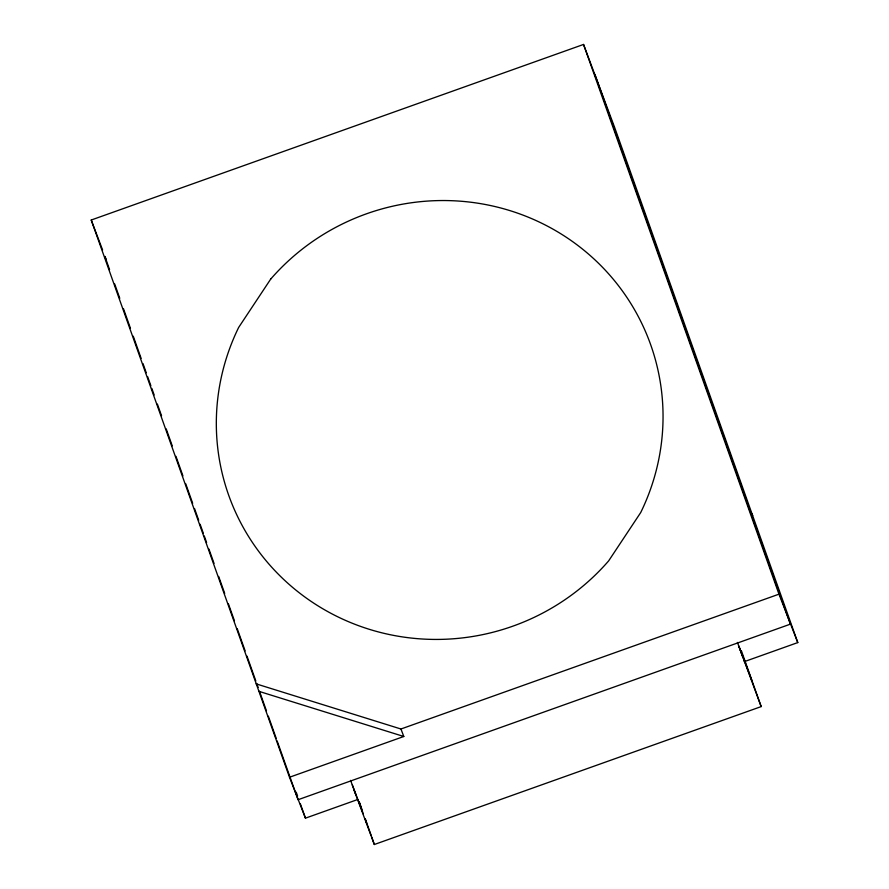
<?xml version="1.0" encoding="UTF-8"?>
<svg xmlns="http://www.w3.org/2000/svg" width="889" height="889" viewBox="0 0 889 889"><rect width="100%" height="100%" fill="white"/><g stroke="black" fill="none" stroke-linecap="round" stroke-linejoin="round"><path stroke-width="1.33" d="M357.7 799.522L305.46 818.158L289.503 777.253L91.223 220.028L583.54 44.45L614.555 127.205L797.777 642.58L744.237 661.672M256.121 683.863L400.95 729.002L778.975 594.174L797.777 642.58M289.503 777.253L403.795 736.492L400.95 729.002M353.844 789.51L374.325 844.506L761.173 706.599L741.459 650.948M258.966 691.353L403.795 736.492M761.151 706.555L737.426 642.436M374.325 844.506L371.735 837.027M751.972 513.731L752.683 515.609M739.115 646.903L751.783 680.263M352.288 784.854L363.368 814.024M91.223 220.028L102.602 250.009M105.002 256.443L106.436 260.299M594.93 74.432L790.365 624.156L298.048 799.733L277.157 740.97M583.54 44.45L778.975 594.174M738.826 645.981L742.504 656.338M371.035 835.049L365.323 818.969M359.289 801.978L361.612 808.512M359.245 802.245L362.468 811.335M365.235 819.102L366.612 822.981M350.61 780.386L355.689 794.288M296.204 792.132L297.593 796.033M300.371 803.845L305.46 818.158M104.924 256.532L109.569 269.589M114.681 283.958L119.782 298.315M123.493 308.761L130.461 328.352M133.25 336.186L141.14 358.389M142.996 363.612L146.24 372.747M147.641 376.669L150.886 385.804M151.819 388.415L154.141 394.949M157.386 404.084L161.565 415.841M166.21 428.898L172.244 445.867M175.955 456.313L182.923 475.904M185.701 483.738L192.669 503.33M194.524 508.552L198.703 520.298M200.092 524.221L203.348 533.356M204.27 535.967L206.592 542.501M208.915 549.024L214.027 563.393M218.661 576.45L224.695 593.419M228.417 603.864L234.452 620.844M237.23 628.679L245.12 650.881M246.986 656.104L255.799 680.907M256.732 683.519L258.121 687.441M259.521 691.353L266.478 710.944M268.334 716.167L276.223 738.359M270.712 279.079L238.663 327.43A224.017 218.783 -20.8 0 0 316.906 605.176A224.017 218.783 -20.8 0 0 608.643 560.892L640.702 512.553A224.017 218.783 -20.8 0 0 562.459 234.796A224.017 218.783 -20.8 0 0 270.712 279.079"/></g></svg>
